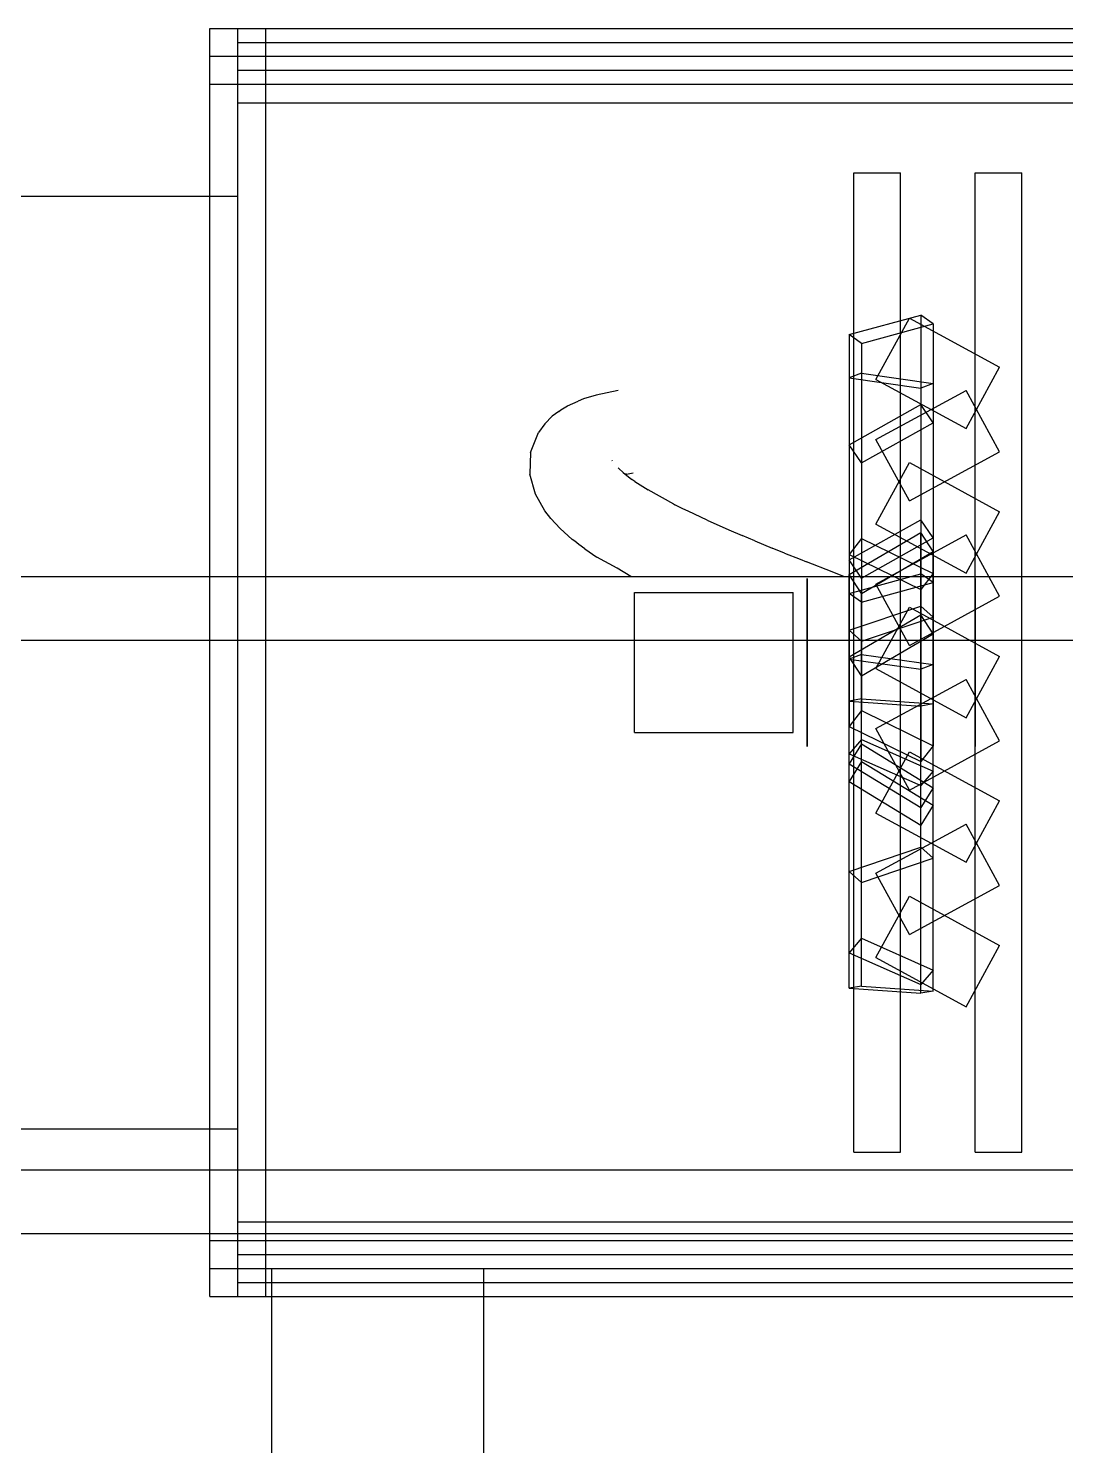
# Model space of a CAD drawing. Header units: millimetres. Extents: x -1175 to 655, y -895 to 720.
# Drawn here: x -437.84 to -413.39, y 31.32 to 64.76 of the extents above; entities that cross this region are included whole.
import ezdxf

# ---------------------------------------------------------------- set-up
doc = ezdxf.new("R2010")
doc.units = ezdxf.units.MM
doc.layers.add('HIDDEN', color=8, linetype='Continuous')
doc.layers.add('VISIBLE', color=7, linetype='Continuous')

msp = doc.modelspace()

# ---------------------------------------------------------------- linework, layer by layer
at = {"layer": 'HIDDEN'}
for points in [[(-433.56, 64.76), (-432.24, 64.76)], [(-433.56, 63.44), (-433.56, 64.76)], [(-432.9, 64.76), (-306.4, 64.76)], [(-432.9, 64.76), (-306.4, 64.76)], [(-432.9, 63.44), (-432.9, 64.76)], [(-432.9, 63.44), (-432.9, 64.76)], [(-432.9, 64.76), (-306.4, 64.76)], [(-432.9, 63.44), (-432.9, 64.76)], [(-432.9, 64.76), (-432.24, 64.76)], [(-432.24, 63.44), (-432.24, 64.76)], [(-432.24, 63.44), (-432.24, 64.76)], [(-432.9, 64.43), (-306.4, 64.43)], [(-432.9, 64.43), (-306.4, 64.43)], [(-432.9, 63.77), (-432.9, 64.43)], [(-432.9, 63.77), (-432.9, 64.43)], [(-433.56, 64.1), (-432.24, 64.1)], [(-433.56, 64.1), (-432.24, 64.1)], [(-433.56, 35.5), (-433.56, 64.1)], [(-433.56, 35.5), (-433.56, 64.1)], [(-433.56, 64.1), (-432.24, 64.1)], [(-433.56, 35.5), (-433.56, 64.1)], [(-433.56, 63.44), (-433.56, 64.1)], [(-432.9, 64.1), (-306.4, 64.1)], [(-432.9, 64.1), (-306.4, 64.1)], [(-432.9, 35.5), (-432.9, 64.1)], [(-432.9, 35.5), (-432.9, 64.1)], [(-432.9, 64.1), (-306.4, 64.1)], [(-432.9, 64.1), (-306.4, 64.1)], [(-432.9, 35.5), (-432.9, 64.1)], [(-432.9, 35.5), (-432.9, 64.1)], [(-432.24, 35.5), (-432.24, 64.1)], [(-432.24, 35.5), (-432.24, 64.1)], [(-432.24, 35.5), (-432.24, 64.1)], [(-432.9, 63.77), (-306.4, 63.77)], [(-432.9, 63.77), (-306.4, 63.77)], [(-433.56, 63.44), (-432.24, 63.44)], [(-433.56, 63.44), (-432.24, 63.44)], [(-432.9, 63.44), (-306.4, 63.44)], [(-432.9, 63.44), (-306.4, 63.44)], [(-432.9, 63.44), (-306.4, 63.44)], [(-432.9, 63), (-386.15, 63)], [(-432.9, 63), (-386.15, 63)], [(-432.9, 36.6), (-432.9, 63)], [(-432.9, 36.6), (-432.9, 63)], [(-418.38, 61.35), (-417.28, 61.35)], [(-418.38, 61.35), (-417.28, 61.35)], [(-418.38, 38.25), (-418.38, 61.35)], [(-418.38, 38.25), (-418.38, 61.35)], [(-417.28, 38.25), (-417.28, 61.35)], [(-417.28, 38.25), (-417.28, 61.35)], [(-415.52, 61.35), (-414.42, 61.35)], [(-415.52, 61.35), (-414.42, 61.35)], [(-415.52, 38.25), (-415.52, 61.35)], [(-415.52, 38.25), (-415.52, 61.35)], [(-414.42, 38.25), (-414.42, 61.35)], [(-414.42, 38.25), (-414.42, 61.35)], [(-443.9, 60.8), (-432.9, 60.8)], [(-443.9, 60.8), (-432.9, 60.8)], [(-443.9, 60.8), (-432.9, 60.8)], [(-433.56, 60.8), (-432.9, 60.8)], [(-432.9, 38.8), (-432.9, 60.8)], [(-432.9, 38.8), (-432.9, 60.8)], [(-432.9, 38.8), (-432.9, 60.8)], [(-432.9, 38.8), (-432.9, 60.8)], [(-418.488, 57.534), (-416.8, 57.996)], [(-417.857, 56.476), (-417.066, 57.924)], [(-417.857, 56.476), (-417.066, 57.924)], [(-417.066, 57.924), (-414.943, 56.764)], [(-417.066, 57.924), (-414.943, 56.764)], [(-416.8, 57.996), (-416.8, 51.893)], [(-416.512, 57.786), (-416.8, 57.996)], [(-418.488, 57.534), (-418.488, 51.431)], [(-418.2, 57.324), (-418.488, 57.534)], [(-418.2, 57.324), (-416.512, 57.786)], [(-416.512, 57.786), (-416.512, 51.684)], [(-418.2, 57.324), (-418.2, 51.222)], [(-418.2, 56.622), (-418.488, 56.513)], [(-418.488, 56.513), (-416.8, 56.271)], [(-418.488, 56.513), (-418.488, 49.881)], [(-418.2, 56.622), (-416.512, 56.381)], [(-418.2, 56.622), (-418.2, 49.99)], [(-415.734, 55.316), (-414.943, 56.764)], [(-415.734, 55.316), (-414.943, 56.764)], [(-417.857, 56.476), (-415.734, 55.316)], [(-417.857, 56.476), (-415.734, 55.316)], [(-417.857, 55.059), (-415.734, 56.219)], [(-417.857, 55.059), (-415.734, 56.219)], [(-416.512, 56.381), (-416.8, 56.271)], [(-416.8, 56.271), (-416.8, 49.639)], [(-416.512, 56.381), (-416.512, 49.749)], [(-414.943, 54.771), (-415.734, 56.219)], [(-414.943, 54.771), (-415.734, 56.219)], [(-418.488, 54.936), (-416.8, 55.885)], [(-416.8, 55.885), (-416.8, 53.168)], [(-416.512, 55.455), (-416.8, 55.885)], [(-418.2, 54.506), (-416.512, 55.455)], [(-416.512, 55.455), (-416.512, 52.738)], [(-418.488, 54.936), (-418.488, 52.218)], [(-418.2, 54.506), (-418.488, 54.936)], [(-417.066, 53.611), (-417.857, 55.059)], [(-417.066, 53.611), (-417.857, 55.059)], [(-418.2, 54.506), (-418.2, 51.788)], [(-417.857, 53.066), (-417.066, 54.514)], [(-417.857, 53.066), (-417.066, 54.514)], [(-417.066, 53.611), (-414.943, 54.771)], [(-417.066, 53.611), (-414.943, 54.771)], [(-417.066, 54.514), (-414.943, 53.354)], [(-417.066, 54.514), (-414.943, 53.354)], [(-418.488, 52.218), (-416.8, 53.168)], [(-416.512, 52.738), (-416.8, 53.168)], [(-415.734, 51.906), (-414.943, 53.354)], [(-415.734, 51.906), (-414.943, 53.354)], [(-418.488, 51.874), (-416.8, 52.866)], [(-417.857, 53.066), (-415.734, 51.906)], [(-417.857, 53.066), (-415.734, 51.906)], [(-416.512, 52.417), (-416.8, 52.866)], [(-416.8, 50.927), (-416.8, 52.866)], [(-418.2, 52.727), (-418.488, 52.351)], [(-418.2, 51.788), (-416.512, 52.738)], [(-418.2, 52.727), (-416.512, 51.896)], [(-418.2, 52.727), (-418.2, 48.669)], [(-417.857, 51.649), (-415.734, 52.809)], [(-417.857, 51.649), (-415.734, 52.809)], [(-414.943, 51.361), (-415.734, 52.809)], [(-414.943, 51.361), (-415.734, 52.809)], [(-418.488, 52.351), (-416.8, 51.519)], [(-418.488, 52.351), (-418.488, 48.292)], [(-418.2, 51.788), (-418.488, 52.218)], [(-418.2, 51.425), (-416.512, 52.417)], [(-416.512, 50.478), (-416.512, 52.417)], [(-476, 51.83), (-351.8, 51.83)], [(-433.56, 36.33), (-433.56, 51.83)], [(-432.24, 36.33), (-432.24, 51.83)], [(-418.488, 51.431), (-416.8, 51.893)], [(-418.2, 51.425), (-418.488, 51.874)], [(-418.488, 49.935), (-418.488, 51.874)], [(-416.512, 51.896), (-416.8, 51.519)], [(-416.512, 51.684), (-416.8, 51.893)], [(-416.512, 51.896), (-416.512, 47.837)], [(-419.48, 51.78), (-419.48, 51.742)], [(-419.48, 51.778), (-419.48, 51.78)], [(-419.48, 51.698), (-419.48, 51.778)], [(-419.48, 51.742), (-419.48, 51.594)], [(-419.48, 51.508), (-419.48, 51.698)], [(-419.48, 51.594), (-419.48, 51.342)], [(-419.48, 51.219), (-419.48, 51.508)], [(-418.2, 51.222), (-416.512, 51.684)], [(-417.066, 50.201), (-417.857, 51.649)], [(-417.066, 50.201), (-417.857, 51.649)], [(-416.8, 51.519), (-416.8, 47.461)], [(-415.52, 51.78), (-415.52, 51.742)], [(-415.52, 51.778), (-415.52, 51.78)], [(-415.52, 51.698), (-415.52, 51.778)], [(-415.52, 51.742), (-415.52, 51.594)], [(-415.52, 51.508), (-415.52, 51.698)], [(-415.52, 51.594), (-415.52, 51.342)], [(-415.52, 51.219), (-415.52, 51.508)], [(-423.55, 51.45), (-419.81, 51.45)], [(-423.55, 51.45), (-419.81, 51.45)], [(-423.55, 48.15), (-423.55, 51.45)], [(-423.55, 48.15), (-423.55, 51.45)], [(-419.81, 48.15), (-419.81, 51.45)], [(-419.81, 48.15), (-419.81, 51.45)], [(-419.48, 51.342), (-419.48, 50.999)], [(-419.48, 50.848), (-419.48, 51.219)], [(-418.2, 51.222), (-418.488, 51.431)], [(-418.2, 49.486), (-418.2, 51.425)], [(-417.066, 50.201), (-414.943, 51.361)], [(-417.066, 50.201), (-414.943, 51.361)], [(-415.52, 51.342), (-415.52, 50.999)], [(-415.52, 50.848), (-415.52, 51.219)], [(-419.48, 50.999), (-419.48, 50.588)], [(-419.48, 50.415), (-419.48, 50.848)], [(-418.488, 50.559), (-416.8, 51.13)], [(-418.488, 49.935), (-416.8, 50.927)], [(-418.2, 50.301), (-416.512, 50.872)], [(-417.857, 49.656), (-417.066, 51.104)], [(-417.857, 49.656), (-417.066, 51.104)], [(-417.066, 51.104), (-414.943, 49.944)], [(-417.066, 51.104), (-414.943, 49.944)], [(-416.512, 50.872), (-416.8, 51.13)], [(-416.8, 45.442), (-416.8, 51.13)], [(-416.512, 50.478), (-416.8, 50.927)], [(-416.512, 45.183), (-416.512, 50.872)], [(-415.52, 50.999), (-415.52, 50.588)], [(-415.52, 50.415), (-415.52, 50.848)], [(-419.48, 50.588), (-419.48, 50.13)], [(-418.2, 50.301), (-418.488, 50.559)], [(-418.488, 44.871), (-418.488, 50.559)], [(-415.52, 50.588), (-415.52, 50.13)], [(-476, 50.33), (-351.8, 50.33)], [(-476, 50.33), (-351.8, 50.33)], [(-419.48, 49.947), (-419.48, 50.415)], [(-418.2, 49.486), (-416.512, 50.478)], [(-418.2, 44.612), (-418.2, 50.301)], [(-415.52, 49.947), (-415.52, 50.415)], [(-419.48, 50.13), (-419.48, 49.653)], [(-419.48, 49.47), (-419.48, 49.947)], [(-418.2, 49.99), (-418.488, 49.881)], [(-418.2, 49.486), (-418.488, 49.935)], [(-418.488, 49.881), (-416.8, 49.639)], [(-418.2, 49.99), (-416.512, 49.749)], [(-415.734, 48.496), (-414.943, 49.944)], [(-415.734, 48.496), (-414.943, 49.944)], [(-415.52, 50.13), (-415.52, 49.653)], [(-415.52, 49.47), (-415.52, 49.947)], [(-419.48, 49.653), (-419.48, 49.185)], [(-417.857, 49.656), (-415.734, 48.496)], [(-417.857, 49.656), (-415.734, 48.496)], [(-416.512, 49.749), (-416.8, 49.639)], [(-415.52, 49.653), (-415.52, 49.185)], [(-419.48, 49.012), (-419.48, 49.47)], [(-419.48, 49.185), (-419.48, 48.752)], [(-417.857, 48.239), (-415.734, 49.399)], [(-417.857, 48.239), (-415.734, 49.399)], [(-414.943, 47.951), (-415.734, 49.399)], [(-414.943, 47.951), (-415.734, 49.399)], [(-415.52, 49.012), (-415.52, 49.47)], [(-415.52, 49.185), (-415.52, 48.752)], [(-419.48, 48.601), (-419.48, 49.012)], [(-418.2, 48.942), (-418.488, 48.889)], [(-418.488, 48.889), (-416.8, 48.772)], [(-418.488, 42.113), (-418.488, 48.889)], [(-418.2, 48.942), (-416.512, 48.825)], [(-418.2, 42.167), (-418.2, 48.942)], [(-416.512, 48.825), (-416.8, 48.772)], [(-416.512, 42.049), (-416.512, 48.825)], [(-415.52, 48.601), (-415.52, 49.012)], [(-419.48, 48.752), (-419.48, 48.381)], [(-419.48, 48.258), (-419.48, 48.601)], [(-418.2, 48.669), (-418.488, 48.292)], [(-418.2, 48.669), (-416.512, 47.837)], [(-416.8, 41.996), (-416.8, 48.772)], [(-415.52, 48.752), (-415.52, 48.381)], [(-415.52, 48.258), (-415.52, 48.601)], [(-423.55, 48.15), (-419.81, 48.15)], [(-423.55, 48.15), (-419.81, 48.15)], [(-419.48, 48.381), (-419.48, 48.092)], [(-419.48, 48.006), (-419.48, 48.258)], [(-418.488, 48.292), (-416.8, 47.461)], [(-417.066, 46.791), (-417.857, 48.239)], [(-417.066, 46.791), (-417.857, 48.239)], [(-415.52, 48.381), (-415.52, 48.092)], [(-415.52, 48.006), (-415.52, 48.258)], [(-419.48, 48.092), (-419.48, 47.902)], [(-419.48, 47.858), (-419.48, 48.006)], [(-419.48, 47.902), (-419.48, 47.822)], [(-419.48, 47.82), (-419.48, 47.858)], [(-419.48, 47.822), (-419.48, 47.82)], [(-418.2, 47.986), (-418.488, 47.645)], [(-418.2, 47.878), (-418.488, 47.41)], [(-418.2, 47.986), (-416.512, 47.235)], [(-418.2, 43.292), (-418.2, 47.986)], [(-418.2, 47.878), (-416.512, 46.845)], [(-418.2, 47.463), (-418.2, 47.878)], [(-417.066, 46.791), (-414.943, 47.951)], [(-417.066, 46.791), (-414.943, 47.951)], [(-416.512, 47.837), (-416.8, 47.461)], [(-415.52, 48.092), (-415.52, 47.902)], [(-415.52, 47.858), (-415.52, 48.006)], [(-415.52, 47.902), (-415.52, 47.822)], [(-415.52, 47.82), (-415.52, 47.858)], [(-415.52, 47.822), (-415.52, 47.82)], [(-418.488, 47.645), (-416.8, 46.894)], [(-418.488, 42.952), (-418.488, 47.645)], [(-417.857, 46.246), (-417.066, 47.694)], [(-417.857, 46.246), (-417.066, 47.694)], [(-417.066, 47.694), (-414.943, 46.534)], [(-417.066, 47.694), (-414.943, 46.534)], [(-418.2, 47.463), (-418.488, 46.995)], [(-418.488, 47.41), (-416.8, 46.377)], [(-418.488, 46.995), (-418.488, 47.41)], [(-418.2, 47.463), (-416.512, 46.43)], [(-416.512, 47.235), (-416.8, 46.894)], [(-416.512, 42.541), (-416.512, 47.235)], [(-418.488, 46.995), (-416.8, 45.962)], [(-416.8, 42.201), (-416.8, 46.894)], [(-416.512, 46.845), (-416.8, 46.377)], [(-416.512, 46.43), (-416.512, 46.845)], [(-415.734, 45.086), (-414.943, 46.534)], [(-415.734, 45.086), (-414.943, 46.534)], [(-417.857, 46.246), (-415.734, 45.086)], [(-417.857, 46.246), (-415.734, 45.086)], [(-416.512, 46.43), (-416.8, 45.962)], [(-416.8, 45.962), (-416.8, 46.377)], [(-417.857, 44.829), (-415.734, 45.989)], [(-417.857, 44.829), (-415.734, 45.989)], [(-414.943, 44.541), (-415.734, 45.989)], [(-414.943, 44.541), (-415.734, 45.989)], [(-418.488, 44.871), (-416.8, 45.442)], [(-418.2, 44.612), (-416.512, 45.183)], [(-416.512, 45.183), (-416.8, 45.442)], [(-418.2, 44.612), (-418.488, 44.871)], [(-417.066, 43.381), (-417.857, 44.829)], [(-417.066, 43.381), (-417.857, 44.829)], [(-417.066, 43.381), (-414.943, 44.541)], [(-417.066, 43.381), (-414.943, 44.541)], [(-417.857, 42.836), (-417.066, 44.284)], [(-417.857, 42.836), (-417.066, 44.284)], [(-417.066, 44.284), (-414.943, 43.124)], [(-417.066, 44.284), (-414.943, 43.124)], [(-418.2, 43.292), (-418.488, 42.952)], [(-418.2, 43.292), (-416.512, 42.541)], [(-418.488, 42.952), (-416.8, 42.201)], [(-417.857, 42.836), (-415.734, 41.676)], [(-417.857, 42.836), (-415.734, 41.676)], [(-415.734, 41.676), (-414.943, 43.124)], [(-415.734, 41.676), (-414.943, 43.124)], [(-416.512, 42.541), (-416.8, 42.201)], [(-418.2, 42.167), (-418.488, 42.113)], [(-418.2, 42.167), (-416.512, 42.049)], [(-418.488, 42.113), (-416.8, 41.996)], [(-416.512, 42.049), (-416.8, 41.996)], [(-443.9, 38.8), (-432.9, 38.8)], [(-443.9, 38.8), (-432.9, 38.8)], [(-443.9, 38.8), (-432.9, 38.8)], [(-443.9, 38.8), (-432.9, 38.8)], [(-418.38, 38.25), (-417.28, 38.25)], [(-418.38, 38.25), (-417.28, 38.25)], [(-415.52, 38.25), (-414.42, 38.25)], [(-415.52, 38.25), (-414.42, 38.25)], [(-476, 37.83), (-351.8, 37.83)], [(-476, 37.83), (-351.8, 37.83)], [(-432.9, 36.6), (-386.15, 36.6)], [(-432.9, 36.6), (-386.15, 36.6)], [(-476, 36.33), (-351.8, 36.33)], [(-433.56, 36.16), (-432.24, 36.16)], [(-433.56, 36.16), (-432.24, 36.16)], [(-433.56, 34.84), (-433.56, 36.16)], [(-433.56, 35.5), (-433.56, 36.16)], [(-432.9, 36.16), (-306.4, 36.16)], [(-432.9, 36.16), (-306.4, 36.16)], [(-432.9, 34.84), (-432.9, 36.16)], [(-432.9, 34.84), (-432.9, 36.16)], [(-432.9, 36.16), (-306.4, 36.16)], [(-432.9, 34.84), (-432.9, 36.16)], [(-432.24, 34.84), (-432.24, 36.16)], [(-432.24, 34.84), (-432.24, 36.16)], [(-432.9, 35.83), (-306.4, 35.83)], [(-432.9, 35.83), (-306.4, 35.83)], [(-432.9, 35.17), (-432.9, 35.83)], [(-432.9, 35.17), (-432.9, 35.83)], [(-433.56, 35.5), (-432.24, 35.5)], [(-433.56, 35.5), (-432.24, 35.5)], [(-433.56, 35.5), (-432.24, 35.5)], [(-432.9, 35.5), (-306.4, 35.5)], [(-432.9, 35.5), (-306.4, 35.5)], [(-432.9, 35.5), (-306.4, 35.5)], [(-432.9, 35.5), (-306.4, 35.5)], [(-432.1, 35.5), (-427.1, 35.5)], [(-432.1, 35.5), (-427.1, 35.5)], [(-432.1, 5), (-432.1, 35.5)], [(-432.1, 5), (-432.1, 35.5)], [(-432.1, 35.5), (-427.1, 35.5)], [(-432.1, 35.5), (-427.1, 35.5)], [(-432.1, 5), (-432.1, 35.5)], [(-432.1, 34.84), (-432.1, 35.5)], [(-427.1, 5), (-427.1, 35.5)], [(-427.1, 5), (-427.1, 35.5)], [(-427.1, 5), (-427.1, 35.5)], [(-427.1, 34.84), (-427.1, 35.5)], [(-432.9, 35.17), (-306.4, 35.17)], [(-432.9, 35.17), (-306.4, 35.17)], [(-433.56, 34.84), (-432.24, 34.84)], [(-432.9, 34.84), (-306.4, 34.84)], [(-432.9, 34.84), (-306.4, 34.84)], [(-432.9, 34.84), (-306.4, 34.84)], [(-432.9, 34.84), (-432.24, 34.84)]]:
    msp.add_lwpolyline(points, dxfattribs=at)
at = {"layer": 'VISIBLE'}
for points in [[(-433.56, 64.76), (-432.9, 64.76)], [(-433.56, 64.1), (-433.56, 64.76)], [(-432.9, 64.76), (-306.4, 64.76)], [(-432.9, 63.44), (-432.9, 64.76)], [(-433.56, 64.1), (-432.24, 64.1)], [(-433.56, 51.83), (-433.56, 64.1)], [(-432.24, 51.83), (-432.24, 64.1)], [(-432.9, 63.44), (-306.4, 63.44)], [(-443.9, 60.8), (-433.56, 60.8)], [(-423.938, 56.219), (-424.457, 56.107)], [(-425.283, 55.761), (-425.128, 55.852)], [(-425.128, 55.852), (-424.877, 55.968)], [(-424.752, 56.016), (-424.877, 55.968)], [(-424.457, 56.107), (-424.752, 56.016)], [(-425.666, 55.431), (-425.488, 55.607)], [(-425.337, 55.724), (-425.488, 55.607)], [(-425.337, 55.724), (-425.283, 55.761)], [(-426.003, 54.754), (-425.816, 55.225)], [(-425.666, 55.431), (-425.816, 55.225)], [(-426.003, 54.754), (-426.02, 54.239)], [(-424.069, 54.551), (-424.072, 54.564)], [(-425.886, 53.769), (-426.02, 54.239)], [(-423.92, 54.377), (-423.935, 54.392)], [(-423.92, 54.377), (-423.815, 54.281)], [(-423.815, 54.281), (-423.61, 54.119)], [(-423.736, 54.246), (-423.762, 54.239)], [(-423.736, 54.246), (-423.58, 54.274)], [(-423.544, 54.073), (-423.61, 54.119)], [(-423.544, 54.073), (-423.229, 53.869)], [(-422.624, 53.535), (-423.229, 53.869)], [(-425.662, 53.378), (-425.886, 53.769)], [(-422.624, 53.535), (-422.595, 53.52)], [(-422.406, 53.425), (-422.595, 53.52)], [(-425.523, 53.198), (-425.662, 53.378)], [(-425.523, 53.198), (-425.305, 52.963)], [(-422.288, 53.367), (-422.406, 53.425)], [(-421.839, 53.156), (-422.288, 53.367)], [(-425.016, 52.705), (-425.305, 52.963)], [(-421.839, 53.156), (-421.325, 52.928)], [(-421.325, 52.928), (-421.009, 52.793)], [(-424.959, 52.659), (-425.016, 52.705)], [(-424.861, 52.583), (-424.959, 52.659)], [(-424.724, 52.482), (-424.861, 52.583)], [(-420.716, 52.67), (-421.009, 52.793)], [(-420.716, 52.67), (-420.3, 52.499)], [(-420.01, 52.382), (-420.3, 52.499)], [(-424.724, 52.482), (-424.434, 52.287)], [(-423.96, 52.026), (-424.434, 52.287)], [(-420.01, 52.382), (-419.647, 52.237)], [(-419.647, 52.237), (-419.498, 52.178)], [(-419.35, 52.119), (-419.498, 52.178)], [(-476, 51.83), (-354.8, 51.83)], [(-423.635, 51.83), (-423.96, 52.026)], [(-419.032, 51.994), (-419.35, 52.119)], [(-418.613, 51.83), (-419.032, 51.994)], [(-476, 36.33), (-354.8, 36.33)], [(-433.56, 35.5), (-433.56, 36.33)], [(-432.9, 36.16), (-377.535, 36.16)], [(-432.9, 34.84), (-432.9, 36.16)], [(-432.24, 35.5), (-432.24, 36.33)], [(-433.56, 35.5), (-432.24, 35.5)], [(-433.56, 34.84), (-433.56, 35.5)], [(-433.56, 34.84), (-432.9, 34.84)], [(-432.9, 34.84), (-373.548, 34.84)], [(-432.1, 5), (-432.1, 34.84)], [(-427.1, 5), (-427.1, 34.84)]]:
    msp.add_lwpolyline(points, dxfattribs=at)

doc.saveas('drawing.dxf')
